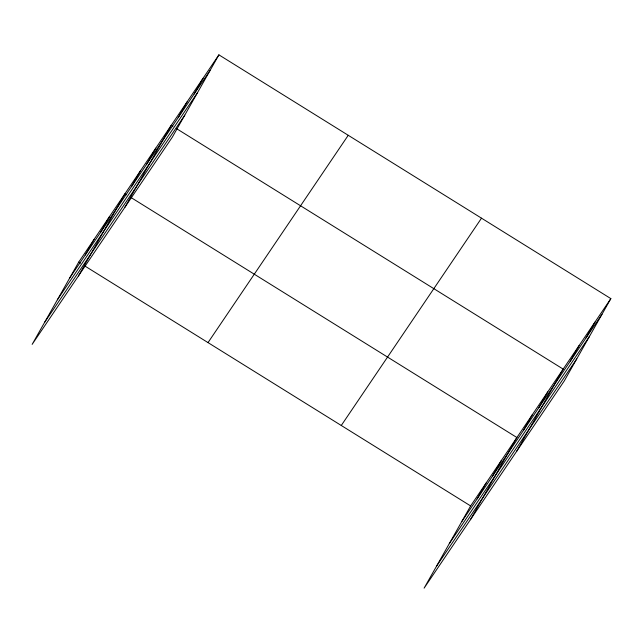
<?xml version="1.0" encoding="UTF-8"?>
<svg xmlns="http://www.w3.org/2000/svg" width="643" height="643" viewBox="0 0 643 643"><rect width="100%" height="100%" fill="white"/><g stroke="black" fill="none" stroke-linecap="round" stroke-linejoin="round"><path stroke-width="0.96" d="M218.901 54.848L78.671 262.159L32.15 344.383L172.38 137.072L218.901 54.848L610.85 298.617L564.329 380.841L424.099 588.152L470.62 505.928L610.85 298.617M85.206 255.062L94.095 239.357M100.638 232.252L109.519 216.554M78.43 275.968L124.943 193.752L126.647 194.805M131.485 186.647L140.367 170.942M146.909 163.844L155.791 148.139M124.702 207.552L171.223 125.337L172.919 126.398M178.232 117.54L187.113 101.843M194.122 94.047L203.003 78.342M477.162 498.831L486.044 483.126M492.586 476.029L501.468 460.324M470.379 519.737L516.892 437.521L130.899 197.457M523.434 430.416L532.324 414.711M538.866 407.614L547.748 391.909M516.65 451.322L563.172 369.106L176.327 128.512M570.18 361.31L579.062 345.613M586.07 337.816L594.96 322.111M69.782 277.864L210.012 70.553M57.364 299.815L197.594 92.504M44.568 322.432L184.798 115.121M208.011 342.606L348.241 135.295M341.272 425.489L481.503 218.178M461.738 521.634L601.969 314.323M449.32 543.584L589.551 336.273M436.525 566.202L576.755 358.89M78.671 262.159L80.367 263.22M84.627 265.864L470.62 505.928"/></g></svg>
